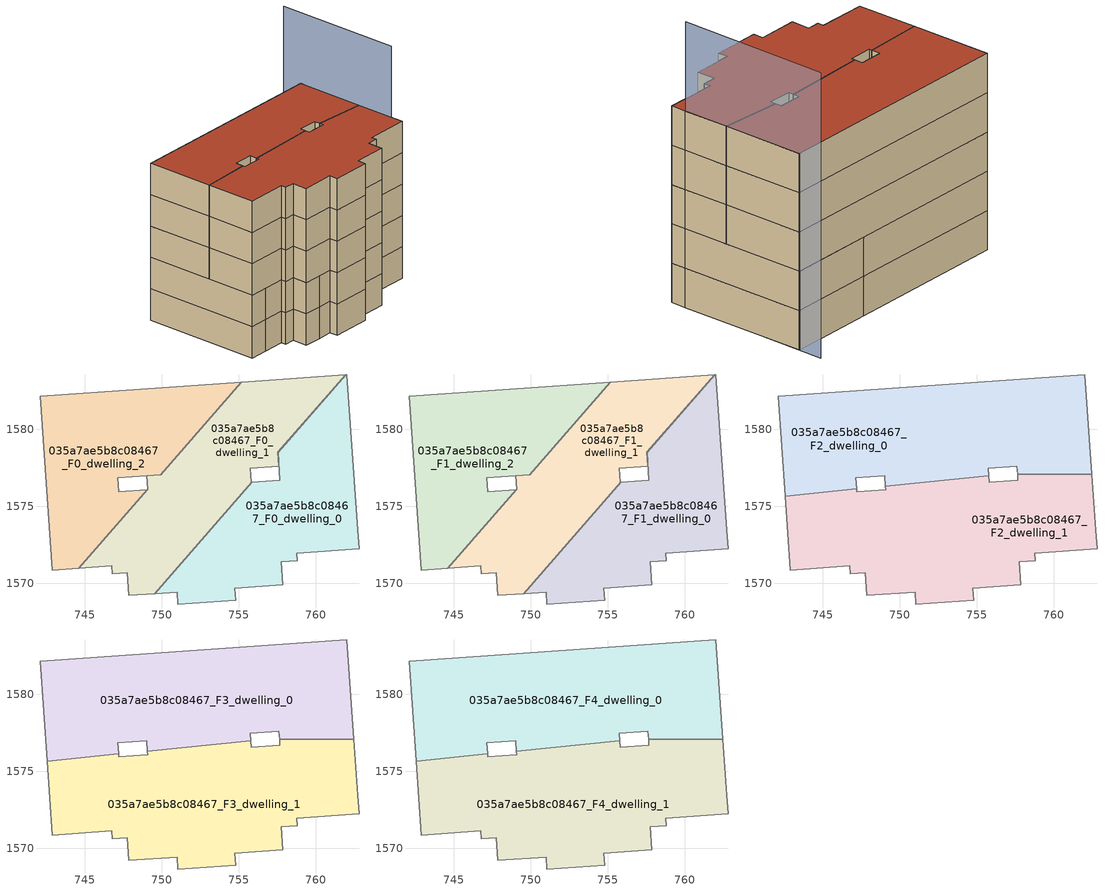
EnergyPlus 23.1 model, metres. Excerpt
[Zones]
035a7ae5b8c08467_F0_dwelling_0
 floor ground (EU_floor_Construction): 762.02,1583.56 762.74,1573.44 762.82,1572.23 758.77,1571.95 758.8,1571.46 757.78,1571.39 757.87,1569.9 754.75,1569.68 754.8,1568.88 751.04,1568.63 750.99,1569.43 749.54,1569.33 755.84,1576.55 757.68,1576.68 757.56,1578.52 761.94,1583.56 z0
 wall adiabatic (EU_wall_Construction): 749.55,1569.33 750.99,1569.43 751.05,1568.63 754.8,1568.88 754.75,1569.68 757.87,1569.9 757.78,1571.39 758.8,1571.46 758.77,1571.95 762.82,1572.23 762.74,1573.44 762.02,1583.56 761.94,1583.56 757.56,1578.52 757.68,1576.68 755.84,1576.55 z0:3
 wall to 035a7ae5b8c08467_F0_dwelling_1 (EU_wall_Construction): 755.84,1576.55 749.54,1569.33 z0:3
035a7ae5b8c08467_F0_dwelling_1
 floor ground (EU_floor_Construction): 761.94,1583.56 757.55,1578.52 757.62,1577.61 755.75,1577.48 755.82,1576.55 755.84,1576.55 749.54,1569.33 747.85,1569.21 747.75,1570.69 746.78,1570.62 746.75,1571.12 744.62,1570.98 749.06,1576.07 749.08,1576.08 749.08,1576.1 749.02,1577 749.93,1577.07 755.17,1583.08 z0
 wall adiabatic (EU_wall_Construction): 749.02,1577 749.08,1576.1 749.08,1576.08 749.06,1576.07 / 755.84,1576.55 755.82,1576.55 755.75,1577.48 757.62,1577.61 757.55,1578.52 761.94,1583.56 755.17,1583.08 / 744.62,1570.98 746.75,1571.12 746.78,1570.62 747.75,1570.69 747.85,1569.21 749.55,1569.33 z0:3
 wall to 035a7ae5b8c08467_F0_dwelling_2 (EU_wall_Construction): 755.17,1583.08 749.93,1577.07 749.02,1577 / 749.06,1576.07 744.62,1570.98 z0:3
035a7ae5b8c08467_F0_dwelling_2
 floor ground (EU_floor_Construction): 755.17,1583.08 749.93,1577.07 747.15,1576.87 747.22,1575.94 749.06,1576.07 744.62,1570.98 742.89,1570.86 742.08,1582.16 z0
 wall adiabatic (EU_wall_Construction): 749.06,1576.07 747.22,1575.94 747.15,1576.87 749.01,1577 / 755.17,1583.08 742.08,1582.16 742.89,1570.86 744.62,1570.98 z0:3
035a7ae5b8c08467_F1_dwelling_0
 floor to 035a7ae5b8c08467_F0_dwelling_0 (EU_floor_Construction): 762.02,1583.56 762.74,1573.44 762.82,1572.23 758.77,1571.95 758.8,1571.46 757.78,1571.39 757.87,1569.9 754.75,1569.68 754.8,1568.88 751.04,1568.63 750.99,1569.43 749.54,1569.33 755.84,1576.55 757.68,1576.68 757.56,1578.52 761.94,1583.56 z3
 wall adiabatic (EU_wall_Construction): 749.55,1569.33 750.99,1569.43 751.05,1568.63 754.8,1568.88 754.75,1569.68 757.87,1569.9 757.78,1571.39 758.8,1571.46 758.77,1571.95 762.82,1572.23 762.74,1573.44 762.02,1583.56 761.94,1583.56 757.56,1578.52 757.68,1576.68 755.84,1576.55 z3:6
 wall to 035a7ae5b8c08467_F1_dwelling_1 (EU_wall_Construction): 755.84,1576.55 749.54,1569.33 z3:6
035a7ae5b8c08467_F1_dwelling_1
 floor to 035a7ae5b8c08467_F0_dwelling_1 (EU_floor_Construction): 761.94,1583.56 757.55,1578.52 757.62,1577.61 755.75,1577.48 755.82,1576.55 755.84,1576.55 749.54,1569.33 747.85,1569.21 747.75,1570.69 746.78,1570.62 746.75,1571.12 744.62,1570.98 749.06,1576.07 749.08,1576.08 749.08,1576.1 749.02,1577 749.93,1577.07 755.17,1583.08 z3
 wall adiabatic (EU_wall_Construction): 749.02,1577 749.08,1576.1 749.08,1576.08 749.06,1576.07 / 755.84,1576.55 755.82,1576.55 755.75,1577.48 757.62,1577.61 757.55,1578.52 761.94,1583.56 755.17,1583.08 / 744.62,1570.98 746.75,1571.12 746.78,1570.62 747.75,1570.69 747.85,1569.21 749.55,1569.33 z3:6
 wall to 035a7ae5b8c08467_F1_dwelling_2 (EU_wall_Construction): 755.17,1583.08 749.93,1577.07 749.02,1577 / 749.06,1576.07 744.62,1570.98 z3:6
035a7ae5b8c08467_F1_dwelling_2
 floor to 035a7ae5b8c08467_F0_dwelling_2 (EU_floor_Construction): 755.17,1583.08 749.93,1577.07 747.15,1576.87 747.22,1575.94 749.06,1576.07 744.62,1570.98 742.89,1570.86 742.08,1582.16 z3
 wall adiabatic (EU_wall_Construction): 749.06,1576.07 747.22,1575.94 747.15,1576.87 749.01,1577 / 755.17,1583.08 742.08,1582.16 742.89,1570.86 744.62,1570.98 z3:6
035a7ae5b8c08467_F2_dwelling_0
 floor to 035a7ae5b8c08467_F1_dwelling_0 (EU_floor_Construction): 762.02,1583.56 762.48,1577.08 757.66,1577.08 757.56,1578.52 761.94,1583.56 z6
 floor to 035a7ae5b8c08467_F1_dwelling_1 (EU_floor_Construction): 761.94,1583.56 757.55,1578.52 757.62,1577.61 755.75,1577.48 755.78,1576.99 749.07,1576.32 749.02,1577 749.93,1577.07 755.16,1583.08 z6
 floor to 035a7ae5b8c08467_F1_dwelling_2 (EU_floor_Construction): 755.16,1583.08 749.93,1577.07 747.15,1576.87 747.2,1576.13 742.54,1575.67 742.08,1582.16 z6
 wall adiabatic (EU_wall_Construction): 762.48,1577.08 762.02,1583.56 742.08,1582.16 742.55,1575.67 / 755.79,1576.99 755.75,1577.48 757.62,1577.61 757.66,1577.08 / 747.2,1576.13 747.15,1576.87 749.02,1577 749.07,1576.32 z6:9
 wall to 035a7ae5b8c08467_F2_dwelling_1 (EU_wall_Construction): 757.65,1577.08 762.48,1577.08 / 749.07,1576.32 755.78,1576.99 / 742.54,1575.67 747.2,1576.13 z6:9
035a7ae5b8c08467_F2_dwelling_1
 floor to 035a7ae5b8c08467_F1_dwelling_0 (EU_floor_Construction): 762.48,1577.08 762.74,1573.44 762.82,1572.23 758.77,1571.95 758.8,1571.46 757.78,1571.39 757.87,1569.9 754.75,1569.68 754.8,1568.88 751.04,1568.63 750.99,1569.43 749.54,1569.33 755.84,1576.55 757.68,1576.68 757.66,1577.08 z6
 floor to 035a7ae5b8c08467_F1_dwelling_1 (EU_floor_Construction): 755.78,1576.99 755.82,1576.55 755.84,1576.55 749.54,1569.33 747.85,1569.21 747.75,1570.69 746.78,1570.62 746.75,1571.12 744.62,1570.98 749.06,1576.07 749.08,1576.08 749.07,1576.32 z6
 floor to 035a7ae5b8c08467_F1_dwelling_2 (EU_floor_Construction): 749.06,1576.07 744.62,1570.98 742.89,1570.86 742.54,1575.67 747.2,1576.13 747.22,1575.94 z6
 wall adiabatic (EU_wall_Construction): 742.55,1575.67 742.89,1570.86 746.75,1571.12 746.78,1570.62 747.75,1570.69 747.85,1569.21 750.99,1569.43 751.05,1568.63 754.8,1568.88 754.75,1569.68 757.87,1569.9 757.78,1571.39 758.8,1571.46 758.77,1571.95 762.82,1572.23 762.74,1573.44 762.48,1577.08 / 749.07,1576.32 749.08,1576.08 747.22,1575.94 747.2,1576.13 / 757.66,1577.08 757.68,1576.68 755.82,1576.55 755.79,1576.99 z6:9
035a7ae5b8c08467_F3_dwelling_0
 floor to 035a7ae5b8c08467_F2_dwelling_0 (EU_floor_Construction): 762.02,1583.56 762.48,1577.08 757.65,1577.08 757.62,1577.61 755.75,1577.48 755.78,1576.99 749.07,1576.32 749.02,1577 747.15,1576.87 747.2,1576.13 742.54,1575.67 742.08,1582.16 z9
 wall adiabatic (EU_wall_Construction): 762.48,1577.08 762.02,1583.56 742.08,1582.16 742.55,1575.67 / 755.79,1576.99 755.75,1577.48 757.62,1577.61 757.66,1577.08 / 747.2,1576.13 747.15,1576.87 749.02,1577 749.07,1576.32 z9:12
 wall to 035a7ae5b8c08467_F3_dwelling_1 (EU_wall_Construction): 757.65,1577.08 762.48,1577.08 / 749.07,1576.32 755.78,1576.99 / 742.54,1575.67 747.2,1576.13 z9:12
035a7ae5b8c08467_F3_dwelling_1
 floor to 035a7ae5b8c08467_F2_dwelling_1 (EU_floor_Construction): 762.48,1577.08 762.74,1573.44 762.82,1572.23 758.77,1571.95 758.8,1571.46 757.78,1571.39 757.87,1569.9 754.75,1569.68 754.8,1568.88 751.04,1568.63 750.99,1569.43 747.85,1569.21 747.75,1570.69 746.78,1570.62 746.75,1571.12 742.89,1570.86 742.54,1575.67 747.2,1576.13 747.22,1575.94 749.08,1576.08 749.07,1576.32 755.78,1576.99 755.82,1576.55 757.68,1576.68 757.65,1577.08 z9
 wall adiabatic (EU_wall_Construction): 742.55,1575.67 742.89,1570.86 746.75,1571.12 746.78,1570.62 747.75,1570.69 747.85,1569.21 750.99,1569.43 751.05,1568.63 754.8,1568.88 754.75,1569.68 757.87,1569.9 757.78,1571.39 758.8,1571.46 758.77,1571.95 762.82,1572.23 762.74,1573.44 762.48,1577.08 / 749.07,1576.32 749.08,1576.08 747.22,1575.94 747.2,1576.13 / 757.66,1577.08 757.68,1576.68 755.82,1576.55 755.79,1576.99 z9:12
035a7ae5b8c08467_F4_dwelling_0
 floor to 035a7ae5b8c08467_F3_dwelling_0 (EU_floor_Construction): 762.02,1583.56 762.48,1577.08 757.65,1577.08 757.62,1577.61 755.75,1577.48 755.78,1576.99 749.07,1576.32 749.02,1577 747.15,1576.87 747.2,1576.13 742.54,1575.67 742.08,1582.16 z12
 wall adiabatic (EU_wall_Construction): 762.48,1577.08 762.02,1583.56 742.08,1582.16 742.55,1575.67 / 755.79,1576.99 755.75,1577.48 757.62,1577.61 757.66,1577.08 / 747.2,1576.13 747.15,1576.87 749.02,1577 749.07,1576.32 z12:15
 wall to 035a7ae5b8c08467_F4_dwelling_1 (EU_wall_Construction): 757.65,1577.08 762.48,1577.08 / 749.07,1576.32 755.78,1576.99 / 742.54,1575.67 747.2,1576.13 z12:15
 roof outside (EU_roof_Construction): 762.48,1577.08 762.02,1583.56 742.08,1582.16 742.55,1575.67 747.2,1576.13 747.15,1576.87 749.02,1577 749.07,1576.32 755.79,1576.99 755.75,1577.48 757.62,1577.61 757.66,1577.08 z15
035a7ae5b8c08467_F4_dwelling_1
 floor to 035a7ae5b8c08467_F3_dwelling_1 (EU_floor_Construction): 762.48,1577.08 762.74,1573.44 762.82,1572.23 758.77,1571.95 758.8,1571.46 757.78,1571.39 757.87,1569.9 754.75,1569.68 754.8,1568.88 751.04,1568.63 750.99,1569.43 747.85,1569.21 747.75,1570.69 746.78,1570.62 746.75,1571.12 742.89,1570.86 742.54,1575.67 747.2,1576.13 747.22,1575.94 749.08,1576.08 749.07,1576.32 755.78,1576.99 755.82,1576.55 757.68,1576.68 757.65,1577.08 z12
 wall adiabatic (EU_wall_Construction): 742.55,1575.67 742.89,1570.86 746.75,1571.12 746.78,1570.62 747.75,1570.69 747.85,1569.21 750.99,1569.43 751.05,1568.63 754.8,1568.88 754.75,1569.68 757.87,1569.9 757.78,1571.39 758.8,1571.46 758.77,1571.95 762.82,1572.23 762.74,1573.44 762.48,1577.08 / 749.07,1576.32 749.08,1576.08 747.22,1575.94 747.2,1576.13 / 757.66,1577.08 757.68,1576.68 755.82,1576.55 755.79,1576.99 z12:15
 roof outside (EU_roof_Construction): 762.82,1572.23 762.74,1573.44 762.48,1577.08 757.66,1577.08 757.68,1576.68 755.82,1576.55 755.79,1576.99 749.07,1576.32 749.08,1576.08 747.22,1575.94 747.2,1576.13 742.55,1575.67 742.89,1570.86 746.75,1571.12 746.78,1570.62 747.75,1570.69 747.85,1569.21 750.99,1569.43 751.05,1568.63 754.8,1568.88 754.75,1569.68 757.87,1569.9 757.78,1571.39 758.8,1571.46 758.77,1571.95 z15
shading: 762.72,1573.44 761.89,1585.46 z0:21.8
[Building]
EU S2 Campaign: North Axis=0; Terrain=City; Solar Distribution=FullExterior
[Site:Location]
Vienna: Latitude=48; Longitude=16.5; Time Zone=1; Elevation=183
[SizingPeriod:WeatherFileDays]
AnnualSizingPeriod: Begin Month=1; Begin Day of Month=1; End Month=12; End Day of Month=31; Day of Week for Start Day=Monday; Use Weather File Daylight Saving Period=No; Use Weather File Rain and Snow Indicators=No
[MATERIAL]
EU_InternalMass_Material: Roughness=MediumRough; Thickness=0.1; Conductivity=1; Density=1800; Specific Heat=900; Thermal Absorptance=0.9; Solar Absorptance=0.7; Visible Absorptance=0.7
[MATERIAL:NOMASS] Roughness=MediumRough; Thermal Absorptance=0.9; Solar Absorptance=0.7; Visible Absorptance=0.7
Name | Thermal Resistance
EU_wall_NoMass | 0.914258
EU_roof_NoMass | 0.954009
EU_floor_NoMass | 1.09711
[CONSTRUCTION]
EU_wall_Construction: EU_wall_NoMass
EU_roof_Construction: EU_roof_NoMass
EU_floor_Construction: EU_floor_NoMass
EU_InternalMass_Construction: EU_InternalMass_Material
[ZONE] Type=1; Multiplier=1; Ceiling Height=autocalculate; Floor Area=autocalculate; Part of Total Floor Area=Yes
Name | Volume
035a7ae5b8c08467_F0_dwelling_0; 035a7ae5b8c08467_F1_dwelling_0 | 245.91
035a7ae5b8c08467_F2_dwelling_0 | 370.726
035a7ae5b8c08467_F3_dwelling_0; 035a7ae5b8c08467_F4_dwelling_0 | 370.734
035a7ae5b8c08467_F0_dwelling_1; 035a7ae5b8c08467_F1_dwelling_1 | 249.636
035a7ae5b8c08467_F2_dwelling_1 | 370.7
035a7ae5b8c08467_F3_dwelling_1; 035a7ae5b8c08467_F4_dwelling_1 | 370.703
035a7ae5b8c08467_F0_dwelling_2 | 245.911
035a7ae5b8c08467_F1_dwelling_2 | 245.912
[INTERNALMASS] Construction=EU_InternalMass_Construction
Name | Zone or ZoneList | Surface Area
035a7ae5b8c08467_F0_dwelling_0_EU_InternalMass | 035a7ae5b8c08467_F0_dwelling_0 | 81.9745
035a7ae5b8c08467_F0_dwelling_1_EU_InternalMass | 035a7ae5b8c08467_F0_dwelling_1 | 83.2113
035a7ae5b8c08467_F0_dwelling_2_EU_InternalMass | 035a7ae5b8c08467_F0_dwelling_2 | 81.9688
035a7ae5b8c08467_F1_dwelling_0_EU_InternalMass | 035a7ae5b8c08467_F1_dwelling_0 | 81.9745
035a7ae5b8c08467_F1_dwelling_1_EU_InternalMass | 035a7ae5b8c08467_F1_dwelling_1 | 83.2113
035a7ae5b8c08467_F1_dwelling_2_EU_InternalMass | 035a7ae5b8c08467_F1_dwelling_2 | 81.9688
035a7ae5b8c08467_F2_dwelling_0_EU_InternalMass | 035a7ae5b8c08467_F2_dwelling_0 | 123.578
035a7ae5b8c08467_F2_dwelling_1_EU_InternalMass | 035a7ae5b8c08467_F2_dwelling_1 | 123.568
035a7ae5b8c08467_F3_dwelling_0_EU_InternalMass | 035a7ae5b8c08467_F3_dwelling_0 | 123.578
035a7ae5b8c08467_F3_dwelling_1_EU_InternalMass | 035a7ae5b8c08467_F3_dwelling_1 | 123.568
035a7ae5b8c08467_F4_dwelling_0_EU_InternalMass | 035a7ae5b8c08467_F4_dwelling_0 | 123.578
035a7ae5b8c08467_F4_dwelling_1_EU_InternalMass | 035a7ae5b8c08467_F4_dwelling_1 | 123.568
[OTHEREQUIPMENT] Fuel Type=Electricity; Design Level Calculation Method=Watts/Area; Power per Zone Floor Area=1; Fraction Latent=0; Fraction Radiant=0; Fraction Lost=0; Carbon Dioxide Generation Rate=0; EndUse Subcategory=EU_Step8_InternalGains
Name | Zone or ZoneList or Space or SpaceList | Schedule
EU_Step8_InternalGain_035a7ae5b8c08467_F0_dwelling_0_f000 | 035a7ae5b8c08467_F0_dwelling_0 | EU_Step8_GainSchedule_035a7ae5b8c08467_F0_dwelling_0_f000
EU_Step8_InternalGain_035a7ae5b8c08467_F0_dwelling_1_f000 | 035a7ae5b8c08467_F0_dwelling_1 | EU_Step8_GainSchedule_035a7ae5b8c08467_F0_dwelling_1_f000
EU_Step8_InternalGain_035a7ae5b8c08467_F0_dwelling_2_f000 | 035a7ae5b8c08467_F0_dwelling_2 | EU_Step8_GainSchedule_035a7ae5b8c08467_F0_dwelling_2_f000
EU_Step8_InternalGain_035a7ae5b8c08467_F1_dwelling_0_f000 | 035a7ae5b8c08467_F1_dwelling_0 | EU_Step8_GainSchedule_035a7ae5b8c08467_F1_dwelling_0_f000
EU_Step8_InternalGain_035a7ae5b8c08467_F1_dwelling_1_f000 | 035a7ae5b8c08467_F1_dwelling_1 | EU_Step8_GainSchedule_035a7ae5b8c08467_F1_dwelling_1_f000
EU_Step8_InternalGain_035a7ae5b8c08467_F1_dwelling_2_f000 | 035a7ae5b8c08467_F1_dwelling_2 | EU_Step8_GainSchedule_035a7ae5b8c08467_F1_dwelling_2_f000
EU_Step8_InternalGain_035a7ae5b8c08467_F2_dwelling_0_f000 | 035a7ae5b8c08467_F2_dwelling_0 | EU_Step8_GainSchedule_035a7ae5b8c08467_F2_dwelling_0_f000
EU_Step8_InternalGain_035a7ae5b8c08467_F2_dwelling_1_f000 | 035a7ae5b8c08467_F2_dwelling_1 | EU_Step8_GainSchedule_035a7ae5b8c08467_F2_dwelling_1_f000
EU_Step8_InternalGain_035a7ae5b8c08467_F3_dwelling_0_f000 | 035a7ae5b8c08467_F3_dwelling_0 | EU_Step8_GainSchedule_035a7ae5b8c08467_F3_dwelling_0_f000
EU_Step8_InternalGain_035a7ae5b8c08467_F3_dwelling_1_f000 | 035a7ae5b8c08467_F3_dwelling_1 | EU_Step8_GainSchedule_035a7ae5b8c08467_F3_dwelling_1_f000
EU_Step8_InternalGain_035a7ae5b8c08467_F4_dwelling_0_f000 | 035a7ae5b8c08467_F4_dwelling_0 | EU_Step8_GainSchedule_035a7ae5b8c08467_F4_dwelling_0_f000
EU_Step8_InternalGain_035a7ae5b8c08467_F4_dwelling_1_f000 | 035a7ae5b8c08467_F4_dwelling_1 | EU_Step8_GainSchedule_035a7ae5b8c08467_F4_dwelling_1_f000
[ZONEVENTILATION:DESIGNFLOWRATE] Schedule=EU_AlwaysOn; Design Flow Rate Calculation Method=AirChanges/Hour; Air Changes per Hour=0.546891; Ventilation Type=Natural; Fan Pressure Rise=0; Fan Total Efficiency=1; Constant Term Coefficient=1; Temperature Term Coefficient=0; Velocity Term Coefficient=0; Velocity Squared Term Coefficient=0; Minimum Indoor Temperature=-100; Maximum Indoor Temperature=100; Delta Temperature=-100; Minimum Outdoor Temperature=-100; Maximum Outdoor Temperature=100; Maximum Wind Speed=40
Name | Zone or ZoneList or Space or SpaceList
EU_ConstantAir_035a7ae5b8c08467_F0_dwelling_0 | 035a7ae5b8c08467_F0_dwelling_0
EU_ConstantAir_035a7ae5b8c08467_F0_dwelling_1 | 035a7ae5b8c08467_F0_dwelling_1
EU_ConstantAir_035a7ae5b8c08467_F0_dwelling_2 | 035a7ae5b8c08467_F0_dwelling_2
EU_ConstantAir_035a7ae5b8c08467_F1_dwelling_0 | 035a7ae5b8c08467_F1_dwelling_0
EU_ConstantAir_035a7ae5b8c08467_F1_dwelling_1 | 035a7ae5b8c08467_F1_dwelling_1
EU_ConstantAir_035a7ae5b8c08467_F1_dwelling_2 | 035a7ae5b8c08467_F1_dwelling_2
EU_ConstantAir_035a7ae5b8c08467_F2_dwelling_0 | 035a7ae5b8c08467_F2_dwelling_0
EU_ConstantAir_035a7ae5b8c08467_F2_dwelling_1 | 035a7ae5b8c08467_F2_dwelling_1
EU_ConstantAir_035a7ae5b8c08467_F3_dwelling_0 | 035a7ae5b8c08467_F3_dwelling_0
EU_ConstantAir_035a7ae5b8c08467_F3_dwelling_1 | 035a7ae5b8c08467_F3_dwelling_1
EU_ConstantAir_035a7ae5b8c08467_F4_dwelling_0 | 035a7ae5b8c08467_F4_dwelling_0
EU_ConstantAir_035a7ae5b8c08467_F4_dwelling_1 | 035a7ae5b8c08467_F4_dwelling_1
[HVACTEMPLATE:THERMOSTAT] Constant Heating Setpoint=20; Constant Cooling Setpoint=50
EU_HeatOnly_035a7ae5b8c08467_F0_dwelling_0; EU_HeatOnly_035a7ae5b8c08467_F0_dwelling_1; EU_HeatOnly_035a7ae5b8c08467_F0_dwelling_2; EU_HeatOnly_035a7ae5b8c08467_F1_dwelling_0; EU_HeatOnly_035a7ae5b8c08467_F1_dwelling_1; EU_HeatOnly_035a7ae5b8c08467_F1_dwelling_2; EU_HeatOnly_035a7ae5b8c08467_F2_dwelling_0; EU_HeatOnly_035a7ae5b8c08467_F2_dwelling_1; EU_HeatOnly_035a7ae5b8c08467_F3_dwelling_0; EU_HeatOnly_035a7ae5b8c08467_F3_dwelling_1; EU_HeatOnly_035a7ae5b8c08467_F4_dwelling_0; EU_HeatOnly_035a7ae5b8c08467_F4_dwelling_1
[HVACTEMPLATE:ZONE:IDEALLOADSAIRSYSTEM] System Availability Schedule=EU_AlwaysOn; Maximum Heating Supply Air Temperature=50; Minimum Cooling Supply Air Temperature=13; Maximum Heating Supply Air Humidity Ratio=0.0156; Minimum Cooling Supply Air Humidity Ratio=0.0077; Heating Limit=NoLimit; Cooling Limit=NoLimit; Heating Availability Schedule=EU_AlwaysOn; Cooling Availability Schedule=EU_CoolingOff; Dehumidification Control Type=ConstantSensibleHeatRatio; Cooling Sensible Heat Ratio=0.7; Dehumidification Setpoint=60; Humidification Control Type=None; Humidification Setpoint=30; Outdoor Air Method=None; Outdoor Air Flow Rate per Person=0.00944; Outdoor Air Flow Rate per Zone Floor Area=0; Outdoor Air Flow Rate per Zone=0; Demand Controlled Ventilation Type=None; Outdoor Air Economizer Type=NoEconomizer; Heat Recovery Type=None; Sensible Heat Recovery Effectiveness=0.7; Latent Heat Recovery Effectiveness=0.65
Name | Template Thermostat
035a7ae5b8c08467_F0_dwelling_0 | EU_HeatOnly_035a7ae5b8c08467_F0_dwelling_0
035a7ae5b8c08467_F0_dwelling_1 | EU_HeatOnly_035a7ae5b8c08467_F0_dwelling_1
035a7ae5b8c08467_F0_dwelling_2 | EU_HeatOnly_035a7ae5b8c08467_F0_dwelling_2
035a7ae5b8c08467_F1_dwelling_0 | EU_HeatOnly_035a7ae5b8c08467_F1_dwelling_0
035a7ae5b8c08467_F1_dwelling_1 | EU_HeatOnly_035a7ae5b8c08467_F1_dwelling_1
035a7ae5b8c08467_F1_dwelling_2 | EU_HeatOnly_035a7ae5b8c08467_F1_dwelling_2
035a7ae5b8c08467_F2_dwelling_0 | EU_HeatOnly_035a7ae5b8c08467_F2_dwelling_0
035a7ae5b8c08467_F2_dwelling_1 | EU_HeatOnly_035a7ae5b8c08467_F2_dwelling_1
035a7ae5b8c08467_F3_dwelling_0 | EU_HeatOnly_035a7ae5b8c08467_F3_dwelling_0
035a7ae5b8c08467_F3_dwelling_1 | EU_HeatOnly_035a7ae5b8c08467_F3_dwelling_1
035a7ae5b8c08467_F4_dwelling_0 | EU_HeatOnly_035a7ae5b8c08467_F4_dwelling_0
035a7ae5b8c08467_F4_dwelling_1 | EU_HeatOnly_035a7ae5b8c08467_F4_dwelling_1
[SIZING:ZONE] Zone Cooling Design Supply Air Temperature Input Method=SupplyAirTemperature; Zone Cooling Design Supply Air Temperature=13; Zone Heating Design Supply Air Temperature Input Method=SupplyAirTemperature; Zone Heating Design Supply Air Temperature=50; Zone Cooling Design Supply Air Humidity Ratio=0.008; Zone Heating Design Supply Air Humidity Ratio=0.008; Cooling Design Air Flow Method=DesignDay; Cooling Design Air Flow Rate=0; Cooling Minimum Air Flow per Zone Floor Area=0.000762; Cooling Minimum Air Flow=0; Cooling Minimum Air Flow Fraction=0.2; Heating Design Air Flow Method=DesignDay; Heating Design Air Flow Rate=0; Heating Maximum Air Flow per Zone Floor Area=0.002032; Heating Maximum Air Flow=0.141576; Heating Maximum Air Flow Fraction=0.3; Account for Dedicated Outdoor Air System=No; Dedicated Outdoor Air System Control Strategy=NeutralSupplyAir; Dedicated Outdoor Air Low Setpoint Temperature for Design=autosize; Dedicated Outdoor Air High Setpoint Temperature for Design=autosize; Zone Load Sizing Method=Sensible Load Only No Latent Load; Zone Latent Cooling Design Supply Air Humidity Ratio Input Method=HumidityRatioDifference; Zone Cooling Design Supply Air Humidity Ratio Difference=0.005; Zone Latent Heating Design Supply Air Humidity Ratio Input Method=HumidityRatioDifference; Zone Humidification Design Supply Air Humidity Ratio Difference=0.005
035a7ae5b8c08467_F0_dwelling_0; 035a7ae5b8c08467_F0_dwelling_1; 035a7ae5b8c08467_F0_dwelling_2; 035a7ae5b8c08467_F1_dwelling_0; 035a7ae5b8c08467_F1_dwelling_1; 035a7ae5b8c08467_F1_dwelling_2; 035a7ae5b8c08467_F2_dwelling_0; 035a7ae5b8c08467_F2_dwelling_1; 035a7ae5b8c08467_F3_dwelling_0; 035a7ae5b8c08467_F3_dwelling_1; 035a7ae5b8c08467_F4_dwelling_0; 035a7ae5b8c08467_F4_dwelling_1
[SCHEDULE:CONSTANT]
Name | Hourly Value
EU_AlwaysOn | 1
EU_CoolingOff | 0
[SCHEDULE:FILE] Column Number=1; Rows to Skip at Top=0; Number of Hours of Data=8760; Column Separator=Comma; Interpolate to Timestep=No; Minutes per Item=60; Adjust Schedule for Daylight Savings=Yes
Name | File
EU_Step8_GainSchedule_035a7ae5b8c08467_F0_dwelling_0_f000 | ../../schedules/035a7ae5b8c08467/035a7ae5b8c08467_F0_dwelling_0_f000_gain.csv
EU_Step8_GainSchedule_035a7ae5b8c08467_F0_dwelling_1_f000 | ../../schedules/035a7ae5b8c08467/035a7ae5b8c08467_F0_dwelling_1_f000_gain.csv
EU_Step8_GainSchedule_035a7ae5b8c08467_F0_dwelling_2_f000 | ../../schedules/035a7ae5b8c08467/035a7ae5b8c08467_F0_dwelling_2_f000_gain.csv
EU_Step8_GainSchedule_035a7ae5b8c08467_F1_dwelling_0_f000 | ../../schedules/035a7ae5b8c08467/035a7ae5b8c08467_F1_dwelling_0_f000_gain.csv
EU_Step8_GainSchedule_035a7ae5b8c08467_F1_dwelling_1_f000 | ../../schedules/035a7ae5b8c08467/035a7ae5b8c08467_F1_dwelling_1_f000_gain.csv
EU_Step8_GainSchedule_035a7ae5b8c08467_F1_dwelling_2_f000 | ../../schedules/035a7ae5b8c08467/035a7ae5b8c08467_F1_dwelling_2_f000_gain.csv
EU_Step8_GainSchedule_035a7ae5b8c08467_F2_dwelling_0_f000 | ../../schedules/035a7ae5b8c08467/035a7ae5b8c08467_F2_dwelling_0_f000_gain.csv
EU_Step8_GainSchedule_035a7ae5b8c08467_F2_dwelling_1_f000 | ../../schedules/035a7ae5b8c08467/035a7ae5b8c08467_F2_dwelling_1_f000_gain.csv
EU_Step8_GainSchedule_035a7ae5b8c08467_F3_dwelling_0_f000 | ../../schedules/035a7ae5b8c08467/035a7ae5b8c08467_F3_dwelling_0_f000_gain.csv
EU_Step8_GainSchedule_035a7ae5b8c08467_F3_dwelling_1_f000 | ../../schedules/035a7ae5b8c08467/035a7ae5b8c08467_F3_dwelling_1_f000_gain.csv
EU_Step8_GainSchedule_035a7ae5b8c08467_F4_dwelling_0_f000 | ../../schedules/035a7ae5b8c08467/035a7ae5b8c08467_F4_dwelling_0_f000_gain.csv
EU_Step8_GainSchedule_035a7ae5b8c08467_F4_dwelling_1_f000 | ../../schedules/035a7ae5b8c08467/035a7ae5b8c08467_F4_dwelling_1_f000_gain.csv
